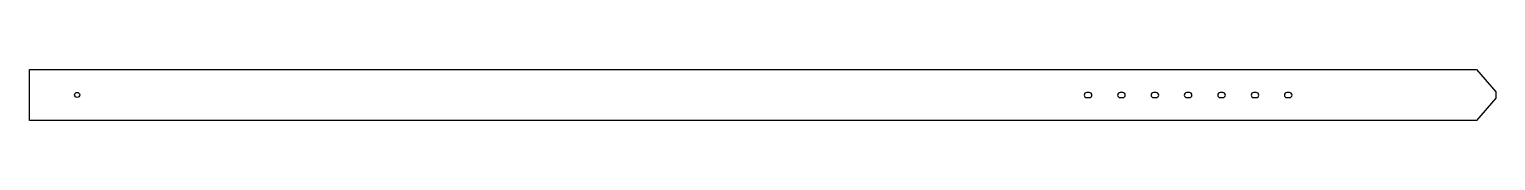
# Model space of a CAD drawing. Header units: millimetres. Extents: x -31 to 1119, y 6 to 46.
import ezdxf

# ---------------------------------------------------------------- set-up
doc = ezdxf.new("R2010")
doc.units = ezdxf.units.MM
doc.header["$MEASUREMENT"] = 0

# ---------------------------------------------------------------- blocks, each defined once
blk = doc.blocks.new('*U3')
for p, q in [((1, 2), (-1, 2)), ((-1, -2), (1, -2))]:
    blk.add_line(p, q)
for centre, start, end in [((-1, 0), 90, 270), ((1, 0), 270, 90)]:
    blk.add_arc(centre, 2, start, end)
blk = doc.blocks.new('*U4')
at = {"color": 0, "linetype": 'ByBlock', "lineweight": -2, "transparency": 16777216, "rotation": 180}
for p in [(958.1, 45.9), (984.3, 45.9), (1010.5, 45.9), (1036.6, 45.9), (1062.8, 45.9), (1089, 45.9), (1115.1, 45.9)]:
    blk.add_blockref('*U3', p, dxfattribs=at)

msp = doc.modelspace()

# ---------------------------------------------------------------- linework, layer by layer
msp.add_lwpolyline([(-30.6, 46.3), (19.4, 46.3), (1104.4, 46.3), (1119.4, 28.8), (1119.4, 23.8), (1104.4, 6.3), (19.4, 6.3), (-30.6, 6.3)], close=True)
msp.add_circle((6.9, 26.3), 2)

# ---------------------------------------------------------------- block references
msp.add_blockref('*U4', (-158.4, -19.7))

doc.saveas('drawing.dxf')
